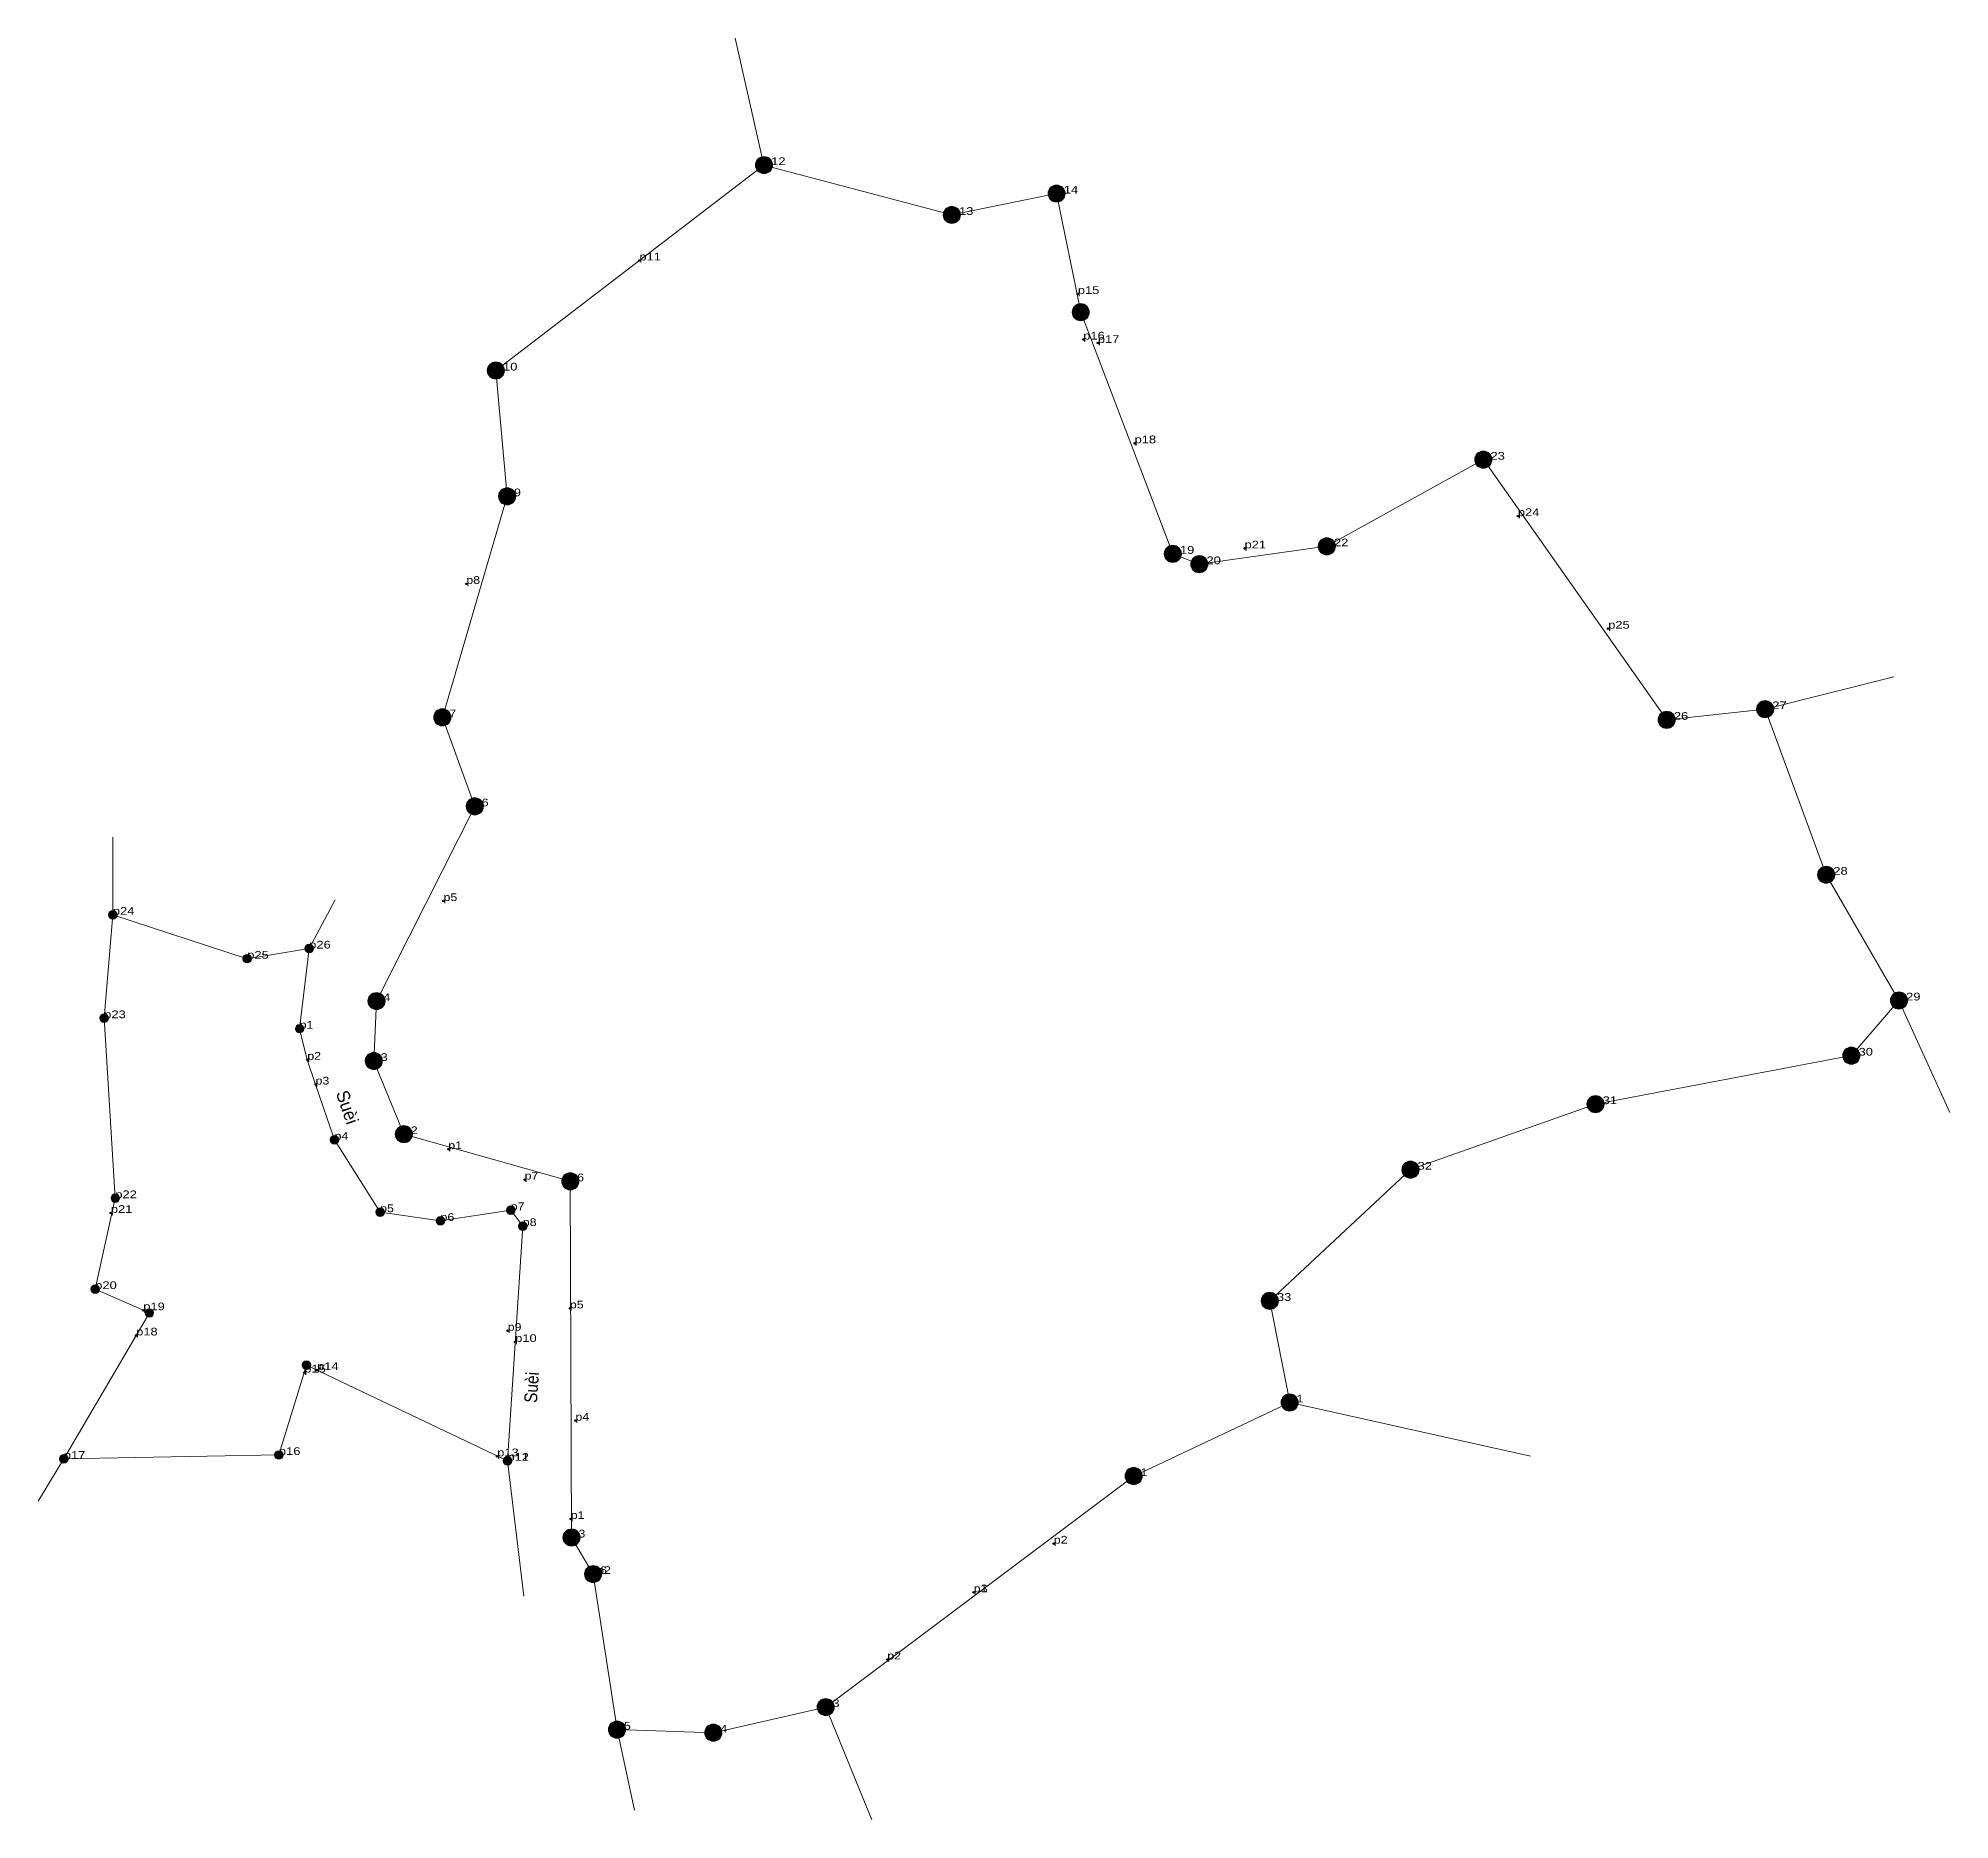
# Model space of a CAD drawing. Header units: metres. Extents: x 537739 to 546309, y 1834537 to 1852885.
# Drawn here: x 545862.5 to 546308.6, y 1834537 to 1834952.8 of the extents above.
import ezdxf
from ezdxf.enums import TextEntityAlignment as Align

# ---------------------------------------------------------------- set-up
doc = ezdxf.new("R2010")
doc.units = ezdxf.units.M
doc.header["$LTSCALE"] = 0.72
doc.header["$PDMODE"] = 32
doc.header["$PDSIZE"] = 0.36
doc.layers.add('12', color=7, linetype='Continuous')
doc.layers.add('7', color=7, linetype='Continuous')
doc.layers.add('36', color=7, linetype='Continuous', lineweight=13)

msp = doc.modelspace()

# ---------------------------------------------------------------- hatches: boundary and pattern name
at = {"layer": '36'}
for points in [[(546033.875, 1834923.18, 1), (546029.875, 1834923.18, 1)], [(546102.146, 1834916.529, 1), (546098.146, 1834916.529, 1)], [(546077.702, 1834911.553, 1), (546073.702, 1834911.553, 1)], [(546107.7828, 1834888.8391, 1), (546103.7828, 1834888.8391, 1)], [(545971.317, 1834875.229, 1), (545967.317, 1834875.229, 1)], [(546201.721, 1834854.425, 1), (546197.721, 1834854.425, 1)], [(545973.936, 1834845.876, 1), (545969.936, 1834845.876, 1)], [(546129.253, 1834832.454, 1), (546125.253, 1834832.454, 1)], [(546165.196, 1834834.198, 1), (546161.196, 1834834.198, 1)], [(546135.447, 1834830.026, 1), (546131.447, 1834830.026, 1)], [(546267.465, 1834796.192, 1), (546263.465, 1834796.192, 1)], [(545958.829, 1834794.28, 1), (545954.829, 1834794.28, 1)], [(546244.506, 1834793.713, 1), (546240.506, 1834793.713, 1)], [(545966.401, 1834773.511, 1), (545962.401, 1834773.511, 1)], [(546281.707, 1834757.539, 1), (546277.707, 1834757.539, 1)], [(545880.95, 1834748.19, 1), (545878.95, 1834748.19, 1)], [(545926.757, 1834740.323, 1), (545924.757, 1834740.323, 1)], [(545912.297, 1834737.951, 1), (545910.297, 1834737.951, 1)], [(545943.462, 1834728.058, 1), (545939.462, 1834728.058, 1)], [(546298.698, 1834728.197, 1), (546294.698, 1834728.197, 1)], [(545878.931, 1834724.055, 1), (545876.931, 1834724.055, 1)], [(545924.522, 1834721.607, 1), (545922.522, 1834721.607, 1)], [(546287.595, 1834715.328, 1), (546283.595, 1834715.328, 1)], [(545942.835, 1834714.074, 1), (545938.835, 1834714.074, 1)], [(546227.892, 1834704.004, 1), (546223.892, 1834704.004, 1)], [(545949.848, 1834696.998, 1), (545945.848, 1834696.998, 1)], [(545932.678, 1834695.678, 1), (545930.678, 1834695.678, 1)], [(546184.713, 1834688.706, 1), (546180.713, 1834688.706, 1)], [(545988.677, 1834685.999, 1), (545984.677, 1834685.999, 1)], [(545881.518, 1834682.052, 1), (545879.518, 1834682.052, 1)], [(545943.324, 1834678.78, 1), (545941.324, 1834678.78, 1)], [(545957.403, 1834676.74, 1), (545955.403, 1834676.74, 1)], [(545973.778, 1834679.25, 1), (545971.778, 1834679.25, 1)], [(545976.603, 1834675.541, 1), (545974.603, 1834675.541, 1)], [(545876.83, 1834660.833, 1), (545874.83, 1834660.833, 1)], [(546151.886, 1834658.08, 1), (546147.886, 1834658.08, 1)], [(545889.4619, 1834655.2644, 1), (545887.4619, 1834655.2644, 1)], [(545926.1383, 1834643.0977, 1), (545924.1383, 1834643.0977, 1)], [(546156.525, 1834634.373, 1), (546152.525, 1834634.373, 1)], [(545919.695, 1834622.116, 1), (545917.695, 1834622.116, 1)], [(545869.496, 1834621.215, 1), (545867.496, 1834621.215, 1)], [(545973.002, 1834620.747, 1), (545971.002, 1834620.747, 1)], [(546120.126, 1834617.203, 1), (546116.126, 1834617.203, 1)], [(545988.971, 1834602.863, 1), (545984.971, 1834602.863, 1)], [(545993.992, 1834594.32, 1), (545989.992, 1834594.32, 1)], [(546048.277, 1834563.277, 1), (546044.277, 1834563.277, 1)], [(545999.577, 1834558.009, 1), (545995.577, 1834558.009, 1)], [(546022.057, 1834557.289, 1), (546018.057, 1834557.289, 1)]]:
    msp.add_hatch(color=256, dxfattribs=at).paths.add_polyline_path(points)

# ---------------------------------------------------------------- linework, layer by layer
for p, q in [((546031.87, 1834923.18), (546025.14, 1834952.79)), ((546265.47, 1834796.19), (546295.52, 1834803.73)), ((545879.95, 1834748.19), (545879.95, 1834766.32)), ((545925.76, 1834740.32), (545931.82, 1834751.68)), ((546296.7, 1834728.2), (546308.55, 1834702.07)), ((546154.53, 1834634.37), (546210.75, 1834621.81)), ((545868.5, 1834621.22), (545862.53, 1834611.31)), ((545972, 1834620.75), (545975.84, 1834589.16)), ((546046.28, 1834563.28), (546057, 1834536.97)), ((545997.58, 1834558.01), (546001.62, 1834539.24))]:
    msp.add_line(p, q, dxfattribs=at)
for points in [[(545947.85, 1834697), (545940.83, 1834714.07), (545941.46, 1834728.06), (545964.4, 1834773.51), (545956.83, 1834794.28), (545971.94, 1834845.88), (545969.32, 1834875.23), (546031.87, 1834923.18), (546075.7, 1834911.55), (546100.15, 1834916.53), (546105.78, 1834888.84), (546127.25, 1834832.45), (546133.45, 1834830.03), (546163.2, 1834834.2), (546199.72, 1834854.43), (546242.51, 1834793.71), (546265.47, 1834796.19), (546279.71, 1834757.54), (546296.7, 1834728.2), (546285.59, 1834715.33), (546225.89, 1834704), (546182.71, 1834688.71), (546149.89, 1834658.08), (546154.53, 1834634.37), (546118.13, 1834617.2), (546046.28, 1834563.28), (546020.06, 1834557.29), (545997.58, 1834558.01), (545991.99, 1834594.32), (545986.97, 1834602.86), (545986.68, 1834686)], [(545972.78, 1834679.25), (545975.6, 1834675.54), (545972, 1834620.75), (545925.14, 1834643.1), (545918.69, 1834622.12), (545868.5, 1834621.21), (545888.46, 1834655.26), (545875.83, 1834660.83), (545880.52, 1834682.05), (545877.93, 1834724.05), (545879.95, 1834748.19), (545911.3, 1834737.95), (545925.76, 1834740.32), (545923.52, 1834721.61), (545925.31, 1834714.35), (545927.24, 1834708.58), (545931.68, 1834695.68), (545942.32, 1834678.78), (545956.4, 1834676.74)]]:
    msp.add_lwpolyline(points, close=True, dxfattribs=at)
for centre, radius in [((546031.875, 1834923.18), 2), ((546100.146, 1834916.529), 2), ((546075.702, 1834911.553), 2), ((546105.7828, 1834888.8391), 2), ((545969.317, 1834875.229), 2), ((546199.721, 1834854.425), 2), ((545971.936, 1834845.876), 2), ((546127.253, 1834832.454), 2), ((546163.196, 1834834.198), 2), ((546133.447, 1834830.026), 2), ((546265.465, 1834796.192), 2), ((545956.829, 1834794.28), 2), ((546242.506, 1834793.713), 2), ((545964.401, 1834773.511), 2), ((546279.707, 1834757.539), 2), ((545879.95, 1834748.19), 1), ((545925.757, 1834740.323), 1), ((545911.297, 1834737.951), 1), ((545941.462, 1834728.058), 2), ((546296.698, 1834728.197), 2), ((545877.931, 1834724.055), 1), ((545923.522, 1834721.607), 1), ((546285.595, 1834715.328), 2), ((545940.835, 1834714.074), 2), ((546225.892, 1834704.004), 2), ((545947.848, 1834696.998), 2), ((545931.678, 1834695.678), 1), ((546182.713, 1834688.706), 2), ((545986.677, 1834685.999), 2), ((545880.518, 1834682.052), 1), ((545942.324, 1834678.78), 1), ((545956.403, 1834676.74), 1), ((545972.778, 1834679.25), 1), ((545975.603, 1834675.541), 1), ((545875.83, 1834660.833), 1), ((546149.886, 1834658.08), 2), ((545888.4619, 1834655.2644), 1), ((545925.1383, 1834643.0977), 1), ((546154.525, 1834634.373), 2), ((545918.695, 1834622.116), 1), ((545868.496, 1834621.215), 1), ((545972.002, 1834620.747), 1), ((546118.126, 1834617.203), 2), ((545986.971, 1834602.863), 2), ((545991.992, 1834594.32), 2), ((546046.277, 1834563.277), 2), ((545997.577, 1834558.009), 2), ((546020.057, 1834557.289), 2)]:
    msp.add_circle(centre, radius, dxfattribs=at)
at = {"layer": '7'}
for p in [(546031.87, 1834923.18), (546100.15, 1834916.53), (546075.7, 1834911.55), (546002.8, 1834900.92), (546105.1, 1834893.09), (546106.36, 1834882.47), (546109.77, 1834881.68), (545969.32, 1834875.23), (546118.34, 1834858.25), (546199.72, 1834854.43), (545971.94, 1834845.88), (546207.78, 1834841.25), (546127.25, 1834832.45), (546144, 1834833.72), (546163.2, 1834834.2), (546133.45, 1834830.03), (545962.42, 1834825.43), (546228.85, 1834814.98), (545956.83, 1834794.28), (546242.51, 1834793.71), (546265.47, 1834796.19), (545964.4, 1834773.51), (546279.71, 1834757.54), (545879.95, 1834748.19), (545957.1, 1834751.4), (545925.76, 1834740.32), (545911.3, 1834737.95), (545941.46, 1834728.06), (546296.7, 1834728.2), (545877.93, 1834724.05), (545923.52, 1834721.61), (545925.31, 1834714.35), (545940.83, 1834714.07), (546285.59, 1834715.33), (545927.24, 1834708.58), (546225.89, 1834704), (545931.68, 1834695.68), (545947.85, 1834697), (545958.2, 1834693.5), (545976.01, 1834686.39), (545986.68, 1834686), (546182.71, 1834688.71), (545880.52, 1834682.05), (545879.47, 1834678.62), (545942.32, 1834678.78), (545956.4, 1834676.74), (545972.78, 1834679.25), (545975.6, 1834675.54), (545875.83, 1834660.83), (545887.04, 1834655.89), (545986.58, 1834656.33), (546149.89, 1834658.08), (545885.38, 1834650.01), (545972.07, 1834651.12), (545973.81, 1834648.49), (545924.61, 1834641.36), (545927.59, 1834641.93), (546154.53, 1834634.37), (545987.88, 1834630.13), (545868.5, 1834621.21), (545918.69, 1834622.12), (545969.61, 1834621.81), (545972, 1834620.75), (545972.02, 1834620.77), (546118.13, 1834617.2), (545986.78, 1834607.19), (545986.97, 1834602.86), (546099.48, 1834601.43), (545991.99, 1834594.32), (545992.95, 1834594.34), (546080.8, 1834590.08), (546080.83, 1834590.07), (546060.64, 1834574.37), (546046.28, 1834563.28), (545997.58, 1834558.01), (546020.06, 1834557.29)]:
    msp.add_point(p, dxfattribs=at)

# ---------------------------------------------------------------- texts
at = {"layer": '12'}
for s, width, p in [('p12', 1.25, (546031.88, 1834923.18)), ('p14', 1.25, (546100.15, 1834916.53)), ('p13', 1.25, (546075.7, 1834911.55)), ('p11', 1.25, (546002.8, 1834900.92)), ('p15', 1.25, (546105.1, 1834893.09)), ('p16', 1.25, (546106.36, 1834882.47)), ('p17', 1.25, (546109.77, 1834881.68)), ('p10', 1.25, (545969.32, 1834875.23)), ('p18', 1.25, (546118.34, 1834858.25)), ('p23', 1.25, (546199.72, 1834854.42)), ('p9', 1.2, (545971.94, 1834845.88)), ('p24', 1.25, (546207.78, 1834841.25)), ('p19', 1.25, (546127.25, 1834832.45)), ('p21', 1.25, (546144, 1834833.72)), ('p22', 1.25, (546163.2, 1834834.2)), ('p20', 1.25, (546133.45, 1834830.03)), ('p8', 1.2, (545962.42, 1834825.43)), ('p25', 1.25, (546228.85, 1834814.98)), ('p27', 1.25, (546265.46, 1834796.19)), ('p7', 1.2, (545956.83, 1834794.28)), ('p26', 1.25, (546242.51, 1834793.71)), ('p6', 1.2, (545964.4, 1834773.51)), ('p28', 1.25, (546279.71, 1834757.54)), ('p5', 1.2, (545957.1, 1834751.4)), ('p24', 1.25, (545879.95, 1834748.19)), ('p25', 1.25, (545911.3, 1834737.95)), ('p26', 1.25, (545925.76, 1834740.32)), ('p23', 1.25, (545877.93, 1834724.06)), ('p4', 1.2, (545941.46, 1834728.06)), ('p29', 1.25, (546296.7, 1834728.2)), ('p1', 1.2, (545923.52, 1834721.61)), ('p30', 1.25, (546285.6, 1834715.33)), ('p2', 1.2, (545925.31, 1834714.35)), ('p3', 1.2, (545940.84, 1834714.07)), ('p3', 1.2, (545927.24, 1834708.58)), ('p31', 1.25, (546225.89, 1834704)), ('p2', 1.2, (545947.85, 1834697)), ('p4', 1.2, (545931.68, 1834695.68)), ('p1', 1.2, (545958.2, 1834693.5)), ('p32', 1.25, (546182.71, 1834688.71)), ('p7', 1.2, (545976.01, 1834686.4)), ('p6', 1.2, (545986.68, 1834686)), ('p22', 1.25, (545880.52, 1834682.05)), ('p7', 1.2, (545972.78, 1834679.25)), ('p21', 1.25, (545879.47, 1834678.62)), ('p5', 1.2, (545942.32, 1834678.78)), ('p6', 1.2, (545956.4, 1834676.74)), ('p8', 1.2, (545975.6, 1834675.54)), ('p20', 1.25, (545875.83, 1834660.83)), ('p33', 1.25, (546149.89, 1834658.08)), ('p19', 1.25, (545887.04, 1834655.89)), ('p5', 1.2, (545986.58, 1834656.32)), ('p18', 1.25, (545885.38, 1834650.01)), ('p9', 1.2, (545972.07, 1834651.12)), ('p10', 1.25, (545973.81, 1834648.49)), ('p15', 1.25, (545924.6, 1834641.36)), ('p14', 1.25, (545927.59, 1834641.93)), ('p4', 1.2, (545987.88, 1834630.12)), ('p1', 1.2, (546154.52, 1834634.37)), ('p17', 1.25, (545868.5, 1834621.22)), ('p16', 1.25, (545918.69, 1834622.12)), ('p13', 1.25, (545969.62, 1834621.81)), ('p12', 1.25, (545972, 1834620.75)), ('p11', 1.25, (545972.02, 1834620.77)), ('p1', 1.2, (546118.13, 1834617.2)), ('p1', 1.2, (545986.78, 1834607.19)), ('p3', 1.2, (545986.97, 1834602.86)), ('p2', 1.2, (546099.48, 1834601.43)), ('p6', 1.2, (545991.99, 1834594.32)), ('p2', 1.2, (545992.95, 1834594.34)), ('p1', 1.2, (546080.8, 1834590.08)), ('p3', 1.2, (546080.83, 1834590.07)), ('p2', 1.2, (546060.64, 1834574.38)), ('p3', 1.2, (546046.28, 1834563.28)), ('p5', 1.2, (545997.58, 1834558.01)), ('p4', 1.2, (546020.06, 1834557.29))]:
    msp.add_text(s, height=1.8, dxfattribs=dict(at, width=width)).set_placement(p)
at = {"layer": '36'}
msp.add_text('Suèi', height=3, rotation=289.003, dxfattribs=at).set_placement((545933.2451, 1834702.7984), align=Align.CENTER)
at = {"layer": '36', "width": 0.9}
msp.add_text('Suèi', height=3, rotation=86.265, dxfattribs=at).set_placement((545979.13, 1834637.8023), align=Align.CENTER)

doc.saveas('drawing.dxf')
